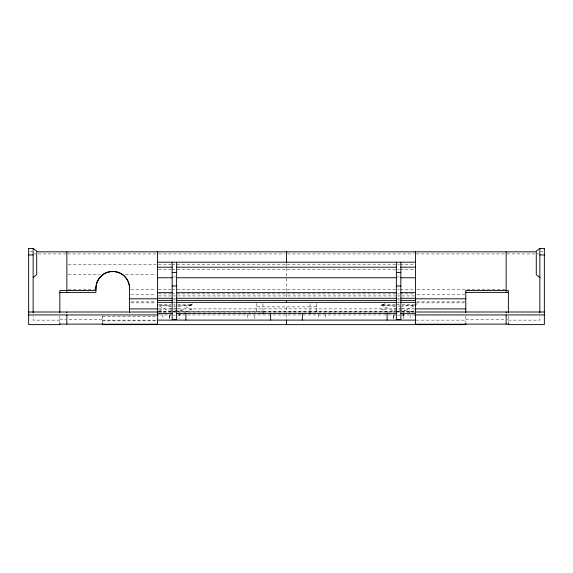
<?xml version="1.0" encoding="UTF-8"?>
<svg xmlns="http://www.w3.org/2000/svg" width="573" height="573" viewBox="0 0 573 573"><rect width="100%" height="100%" fill="white"/><g stroke="black" fill="none" stroke-linecap="round" stroke-linejoin="round"><path stroke-width="0.43" stroke-dasharray="2.87 2.15" d="M254.226 318.423L254.226 314.219M316.769 311.934L316.769 310.487M318.774 314.219L318.774 318.423M169.35 318.323L169.357 312.987M393.565 318.323L393.579 312.987M169.35 318.43L169.364 315.071L167.789 314.291M393.572 318.43L393.579 315.071L392.032 314.305M180.968 314.305L179.421 315.071L177.759 315.071M184.828 312.371L191.79 308.897M413.907 306.082L403.636 311.203L401.694 311.203M401.694 315.071L403.65 315.071L405.211 314.291M409.136 312.328L413.856 309.972M414.1 305.359L404.416 305.996M413.126 305.481L401.644 306.046M404.051 306.003L403.32 306.025M179.105 306.025L187.765 305.602L192.327 304.757L177.566 304.757M177.429 306.046L187.765 305.602L192.327 304.757L179.421 311.203L177.759 311.203M178.919 306.025L178.182 306.039M402.769 306.032L401.838 306.046M176.67 306.054L172.115 306.054M398.607 306.068L400.885 306.054M177.386 308.904L178.862 308.897M174.393 308.911L176.642 308.904M398.607 308.911L400.864 308.904M401.601 308.904L403.077 308.897M174.966 306.068L174.579 306.068M398.801 306.068L399.18 306.068M30.054 251.826L32.296 251.826M540.704 251.826L542.946 251.826M34.222 253.911L35.812 253.911M38.198 253.911L66.053 253.911M67.743 253.911L155.799 253.911M158.47 253.911L284.709 253.911M287.395 253.911L413.634 253.911M416.313 253.911L505.257 253.911M506.947 253.911L534.802 253.911M537.188 253.911L538.778 253.911M158.47 264.611L171.005 264.611M171.9 264.611L399.309 264.611M400.205 264.611L413.634 264.611M68.216 264.798L156.021 264.798M158.47 269.733L171.005 269.733M171.9 269.733L399.309 269.733M400.205 269.733L413.634 269.733M68.18 274.331L100.454 274.331M125.48 274.331L155.913 274.331M173.691 276.888L175.481 276.888M397.519 276.888L399.309 276.888M158.47 289.222L171.005 289.222M171.9 289.222L399.309 289.222M400.205 289.222L413.634 289.222M68.18 289.329L94.459 289.329M130.787 289.329L155.899 289.329M416.922 289.329L504.806 289.329M158.47 293.885L171.005 293.885M171.9 293.885L399.309 293.885M400.205 293.885L413.634 293.885M130.816 294.816L155.906 294.816M416.929 294.816L464.81 294.816M158.485 295.933L171.241 295.933M173.268 295.933L175.51 295.933M177.494 295.933L395.506 295.933M397.49 295.933L399.732 295.933M401.759 295.933L414.515 295.933M173.691 298.805L175.481 298.805M397.519 298.805L399.309 298.805M173.268 299.887L175.51 299.887M397.49 299.887L399.732 299.887M130.909 301.899L155.906 301.899M416.922 301.899L464.896 301.899M131.303 302.859L155.82 302.859M173.691 302.859L175.481 302.859M397.519 302.859L399.309 302.859M416.306 302.859L464.904 302.859M159.344 304.757L171.026 304.757M173.633 304.757L174.951 304.757M395.434 304.757L380.673 304.757L393.579 311.203L395.241 311.203M396.738 304.757L399.367 304.757M401.974 304.757L413.656 304.757M310.043 306.892L262.957 306.892A6.726 0.437 -0.5 0 1 256.281 306.476M158.306 308.897L401.1 308.897M401.759 308.897L413.964 308.897M171.306 311.203L169.35 311.203L159.093 306.082M173.297 311.203L175.488 311.203M397.512 311.203L399.703 311.203M158.162 311.712L175.152 311.712M176.047 311.712L261.897 311.712M262.792 311.712L308.403 311.712M309.291 311.712L395.141 311.712M396.036 311.712L413.921 311.712M158.47 311.92L172.795 311.92M173.691 311.92L262.327 311.92M264.117 311.92L399.309 311.92M401.995 311.92L413.634 311.92M158.485 312.006L171.241 312.006M173.268 312.006L175.51 312.006M177.494 312.006L395.506 312.006M397.49 312.006L399.732 312.006M401.759 312.006L414.515 312.006M159.394 314.935L171.241 314.935M177.494 314.935L395.506 314.935M401.759 314.935L413.606 314.935M169.35 315.071L171.306 315.071M173.297 315.071L175.488 315.071M393.565 315.071L395.241 315.071M397.512 315.071L399.703 315.071M102.431 316.64L155.369 316.64M59.828 319.641L65.974 319.641M69.075 319.641L102.431 319.641M465.792 319.641L505.307 319.641M507.126 319.641L508.387 319.641M59.828 320.135L33.134 320.135L33.134 315.952M102.431 320.135L155.827 320.135M416.263 320.135L465.792 320.135M508.387 320.135L539.866 320.135L539.866 315.952M102.431 320.88L155.462 320.88M398.034 306.068L398.421 306.068M174.199 306.068L173.82 306.068M394.138 308.897L396.358 308.904M169.923 308.897L172.136 308.904M395.384 306.046L394.267 306.032M171.162 306.046L169.866 306.025M395.571 306.046L386.245 305.688L381.052 304.915L393.895 306.025M171.356 306.046L158.9 305.359M169.68 306.025L168.949 306.003M168.584 305.996L159.874 305.481M381.21 308.897L388.172 312.371M159.144 309.972L163.864 312.328M403.643 312.987L403.65 318.323M403.636 315.071L403.65 318.43M179.421 312.987L179.428 318.43M508.387 316.031L508.387 322.37M465.792 315.931L465.792 322.327M410.103 314.641L410.103 318.846M325.342 314.641L325.342 318.846M316.769 303.375L316.769 313.381M310.043 303.583L310.043 312.572M286.5 263.43L286.5 267.498M286.5 268.25L286.5 276.394M286.5 278.449L286.5 291.815M286.5 293.82L286.5 297.237M286.5 306.892L286.5 312.228M286.5 314.434L286.5 318.925M262.957 303.583L262.957 312.572M256.231 303.375L256.231 313.381M247.658 314.641L247.658 318.846M162.897 314.641L162.897 318.846M102.431 315.859L102.431 322.327M59.828 316.031L59.828 322.37M316.762 306.476A6.726 0.387 0 0 1 310.043 306.863M415.733 309.427A17.598 1.468 1.3 0 1 414.694 309.656M406.88 310.186A17.598 1.468 1.3 0 1 391.86 309.914M386.001 309.456A17.598 1.468 1.3 0 1 384.641 309.291M191.511 309.427A17.598 1.468 1.3 0 1 190.472 309.656M182.665 310.186A17.598 1.468 1.3 0 1 167.638 309.914M161.787 309.456A17.598 1.468 1.3 0 1 160.426 309.291M192.37 303.876A18.15 1.862 4.4 0 1 190.071 304.456M173.454 302.078A17.598 3.395 2.5 0 1 175.302 302.15M397.676 302.078A17.598 3.395 2.5 0 1 399.517 302.15M382.334 304.564A18.135 1.526 -8.8 0 1 385.98 303.547M381.024 304.908L381.081 304.922"/><path stroke-width="0.86" d="M129.548 312.665L129.548 288.871C129.799 283.184 126.898 277.49 122.164 274.331A15.27 12.95 1.4 0 0 103.24 274.266M129.548 288.871C129.921 281.544 124.907 274.395 117.895 272.254A14.604 12.463 -0.3 0 0 107.595 272.304M102.352 274.331L103.298 274.331L99.437 277.955L96.923 282.51L95.999 286.486L95.913 292.388L66.855 292.388M95.935 287.288L95.913 288.871M95.963 286.887L96.436 284.093M96.536 283.692C98.004 278.349 102.295 273.923 107.574 272.254M33.134 277.504L36.722 274.703L36.722 251.16L33.134 248.36L33.134 312.858M28.65 248.417L33.134 248.417M539.866 248.417L544.35 248.417M37.352 251.826L535.648 251.826M28.65 254.942L33.134 254.942M539.866 254.942L544.35 254.942M157.575 262.19L415.425 262.19M157.575 267.183L172.151 267.183M176.634 267.183L396.366 267.183M400.849 267.183L415.425 267.183M172.151 272.433L176.634 272.433M396.366 272.433L400.849 272.433M122.164 274.331L122.715 274.331M157.575 277.747L172.151 277.747M176.634 277.747L396.366 277.747M400.849 277.747L415.425 277.747M172.151 285.977L176.634 285.977M396.366 285.977L400.849 285.977M95.426 289.329L95.913 289.329M95.913 290.497L59.828 290.583L59.828 312.786M465.792 292.388L506.145 292.388M59.828 292.474L66.855 292.474L66.855 291.435M508.387 292.474L506.145 292.474L506.145 291.435M157.575 292.667L172.151 292.667M176.634 292.667L396.366 292.667M400.849 292.667L415.425 292.667M157.575 298.254L172.151 298.254M176.634 298.254L396.366 298.254M400.849 298.254L415.425 298.254M129.548 298.805L157.575 298.805M415.425 298.805L465.792 298.805M157.575 300.374L172.151 300.374M176.634 300.374L396.366 300.374M400.849 300.374L415.425 300.374M157.575 302.351L172.151 302.351M176.634 302.351L396.366 302.351M400.849 302.351L415.425 302.351M157.575 304.757L158.076 304.757M414.924 304.757L415.425 304.757M129.548 308.897L157.904 308.897M415.096 308.897L465.792 308.897M28.65 312.006L157.575 312.006M415.425 312.006L544.35 312.006M157.575 313.381L172.151 313.381M176.634 313.381L396.366 313.381M400.849 313.381L415.425 313.381M28.65 314.935L158.485 314.935M414.515 314.935L544.35 314.935M158.134 320.106L414.866 320.106M59.828 324.125L102.431 324.125M465.792 324.125L508.387 324.125M102.431 324.203L157.575 324.203M415.425 324.203L465.792 324.203M102.431 324.397L157.575 324.397M539.866 277.504L536.278 274.703L536.278 251.16L539.866 248.36L539.866 312.858M544.35 248.36L544.35 324.619L508.387 324.619L508.387 323.301M508.387 312.786L508.387 290.583L465.792 290.497L465.792 312.529M506.145 251.826L506.145 290.583M506.145 312.006L506.145 312.622M506.145 314.935L506.145 324.125M465.792 323.58L465.792 324.619L102.431 324.619L102.431 323.58M415.425 251.826L415.425 324.619M400.849 262.269L400.849 319.605L396.366 319.605L396.366 262.269M387.112 313.381L387.112 320.106M310.043 311.597L310.043 313.381M302.358 313.381L302.358 320.106M286.5 251.826L286.5 262.62M286.5 300.374L286.5 302.351M286.5 319.97L286.5 324.619M270.642 313.381L270.642 320.106M262.957 311.597L262.957 313.381M185.888 313.381L185.888 320.106M176.634 262.269L176.634 319.605L172.151 319.605L172.151 262.269M157.575 251.826L157.575 324.619M66.855 251.826L66.855 290.583M66.855 312.006L66.855 312.622M66.855 314.935L66.855 324.125M59.828 323.301L59.828 324.619L28.65 324.619L28.65 248.36M416.435 304.07A18.178 1.604 8.2 0 1 416.535 304.156"/></g></svg>
